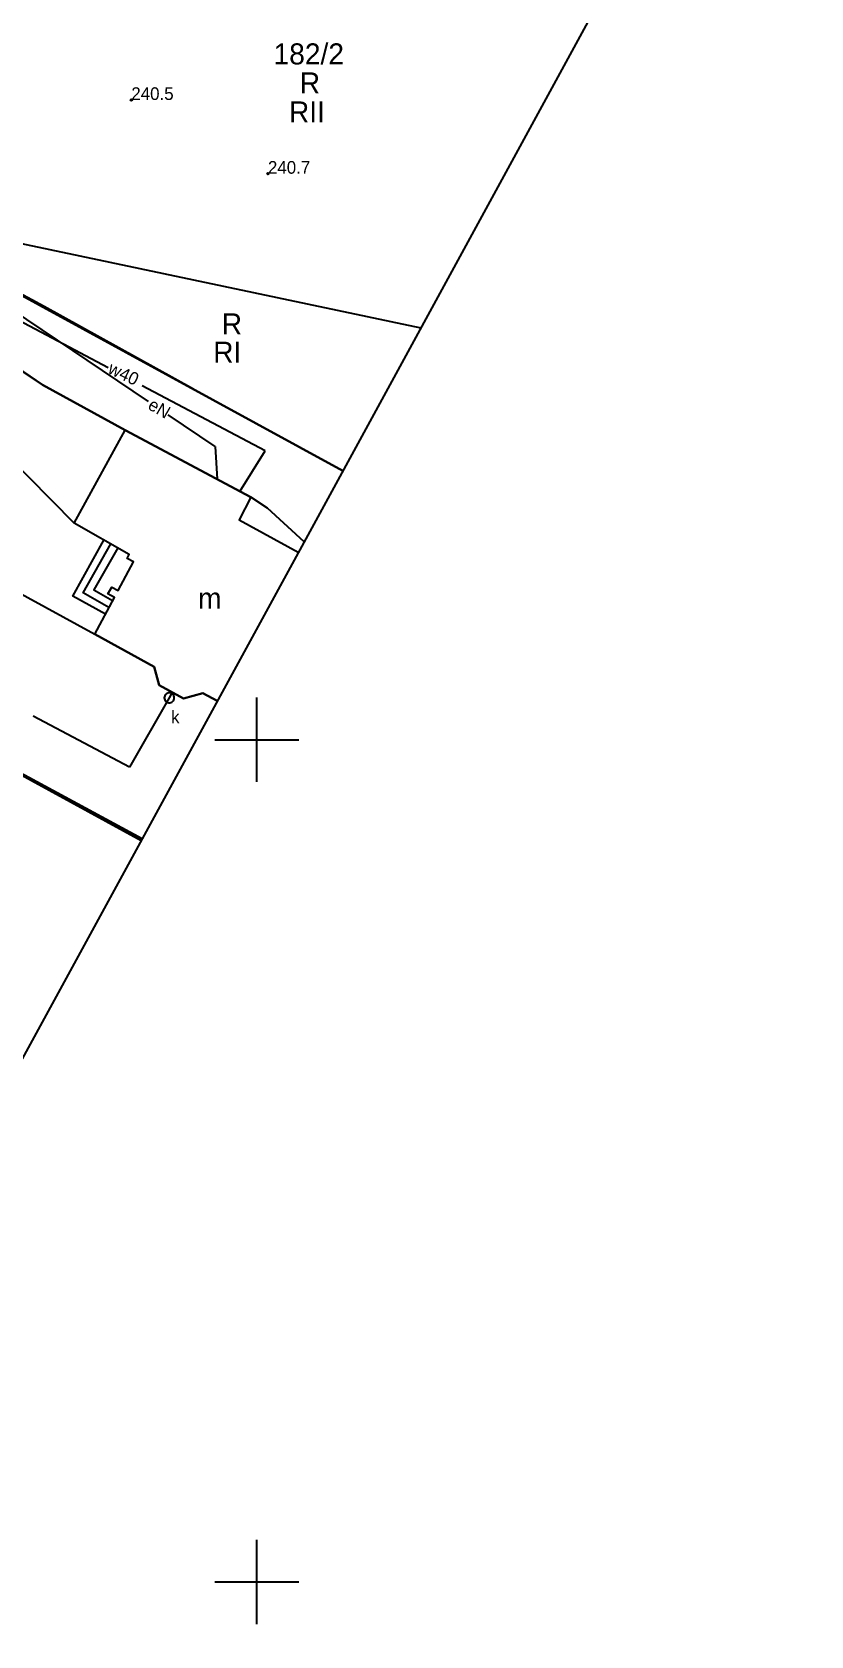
# Model space of a CAD drawing. Extents: x 7449598 to 7450455, y 5563374 to 5564952.
# Drawn here: x 7450036.7 to 7450082.9, y 5564096.8 to 5564192 of the extents above; entities that cross this region are included whole.
import ezdxf

# ---------------------------------------------------------------- set-up
doc = ezdxf.new("R2010")
doc.units = 0
for name, color, linetype in [('EBUPP_316', 7, 'Continuous'), ('EDZPD_219', 7, 'Continuous'), ('SDRPK_420', 7, 'Continuous'), ('SZOPO_902', 7, 'Continuous'), ('Warstwa 1', 7, 'Continuous'), ('Warstwa 20', 7, 'Continuous'), ('Warstwa 21', 7, 'Continuous'), ('Warstwa 24', 7, 'Continuous'), ('Warstwa 26', 7, 'Continuous'), ('Warstwa 28', 7, 'Continuous'), ('Warstwa 29', 7, 'Continuous'), ('Warstwa 3', 7, 'Continuous'), ('Warstwa 4', 7, 'Continuous'), ('Warstwa 41', 7, 'Continuous'), ('Warstwa 60', 7, 'Continuous'), ('Warstwa 8', 7, 'Continuous')]:
    doc.layers.add(name, color=color, linetype=linetype)

msp = doc.modelspace()

# ---------------------------------------------------------------- linework, layer by layer
at = {"layer": 'EBUPP_316'}
for points in [[(7450041.01, 5564157.448), (7450039.07, 5564158.53), (7450040.927, 5564161.848)], [(7450041.224, 5564157.857), (7450039.695, 5564158.71), (7450041.325, 5564161.623)], [(7450041.746, 5564161.386), (7450040.32, 5564158.89), (7450041.44, 5564158.272)]]:
    msp.add_lwpolyline(points, dxfattribs=at)
at = {"layer": 'EDZPD_219'}
for p, q in [((7450027.75, 5564180.89), (7450055.103, 5564165.966)), ((7450015.18, 5564159.28), (7450043.134, 5564144.025))]:
    msp.add_line(p, q, dxfattribs=at)
at = {"layer": 'SDRPK_420'}
for points in [[(7450025.03, 5564179.26), (7450025.85, 5564178.72), (7450027.67, 5564177.63), (7450037.27, 5564171.06), (7450042.18, 5564168.38)], [(7450027.947, 5564171.692), (7450033.69, 5564168.37), (7450039.15, 5564162.85)]]:
    msp.add_lwpolyline(points, dxfattribs=at)
at = {"layer": 'SZOPO_902'}
msp.add_lwpolyline([(7450025.75, 5564170.57), (7450018.63, 5564157.42), (7450043.196, 5564144.137)], dxfattribs=at)
at = {"layer": 'Warstwa 1'}
msp.add_lwpolyline([(7450046.24, 5564170.81), (7450037.37, 5564175.71), (7450030.48, 5564179.44), (7450029.14, 5564176.85), (7450029.93, 5564175.37)], dxfattribs=at)
for centre in [(7450042.55, 5564187.98), (7450050.66, 5564183.6)]:
    msp.add_circle(centre, 0.045, dxfattribs=at)
at = {"layer": 'Warstwa 20'}
for p, q in [((7450041.176, 5564172.071), (7450030.09, 5564177.94)), ((7450050.49, 5564167.14), (7450043.197, 5564171.001)), ((7450048.99, 5564164.74), (7450050.49, 5564167.14)), ((7450048.99, 5564164.74), (7450050.49, 5564167.14)), ((7450048.99, 5564164.74), (7450050.49, 5564167.14))]:
    msp.add_line(p, q, dxfattribs=at)
at = {"layer": 'Warstwa 21'}
for p, q in [((7450044.98, 5564152.82), (7450044.8, 5564152.48)), ((7450044.98, 5564152.82), (7450044.8, 5564152.48)), ((7450044.98, 5564152.82), (7450044.8, 5564152.48)), ((7450044.8, 5564152.48), (7450042.44, 5564148.37)), ((7450044.8, 5564152.48), (7450042.44, 5564148.37)), ((7450044.8, 5564152.48), (7450042.44, 5564148.37)), ((7450042.44, 5564148.37), (7450036.72, 5564151.392))]:
    msp.add_line(p, q, dxfattribs=at)
msp.add_lwpolyline([(7450045.1, 5564152.48), (7450045.09, 5564152.54), (7450045.07, 5564152.6), (7450045.04, 5564152.66), (7450045, 5564152.7), (7450044.95, 5564152.74), (7450044.89, 5564152.77), (7450044.83, 5564152.78), (7450044.77, 5564152.78), (7450044.71, 5564152.77), (7450044.65, 5564152.74), (7450044.6, 5564152.7), (7450044.56, 5564152.66), (7450044.53, 5564152.6), (7450044.51, 5564152.54), (7450044.5, 5564152.48), (7450044.51, 5564152.42), (7450044.53, 5564152.36), (7450044.56, 5564152.3), (7450044.6, 5564152.26), (7450044.65, 5564152.22), (7450044.71, 5564152.2), (7450044.77, 5564152.18), (7450044.83, 5564152.18), (7450044.89, 5564152.2), (7450044.95, 5564152.22), (7450045, 5564152.26), (7450045.04, 5564152.3), (7450045.07, 5564152.36), (7450045.09, 5564152.42)], close=True, dxfattribs=at)
msp.add_lwpolyline([(7450045.1, 5564152.48), (7450045.09, 5564152.54), (7450045.07, 5564152.6), (7450045.04, 5564152.66), (7450045, 5564152.7), (7450044.95, 5564152.74), (7450044.89, 5564152.77), (7450044.83, 5564152.78), (7450044.77, 5564152.78), (7450044.71, 5564152.77), (7450044.65, 5564152.74), (7450044.6, 5564152.7), (7450044.56, 5564152.66), (7450044.53, 5564152.6), (7450044.51, 5564152.54), (7450044.5, 5564152.48), (7450044.51, 5564152.42), (7450044.53, 5564152.36), (7450044.56, 5564152.3), (7450044.6, 5564152.26), (7450044.65, 5564152.22), (7450044.71, 5564152.2), (7450044.77, 5564152.18), (7450044.83, 5564152.18), (7450044.89, 5564152.2), (7450044.95, 5564152.22), (7450045, 5564152.26), (7450045.04, 5564152.3), (7450045.07, 5564152.36), (7450045.09, 5564152.42)], close=True, dxfattribs=at)
msp.add_lwpolyline([(7450045.1, 5564152.48), (7450045.09, 5564152.54), (7450045.07, 5564152.6), (7450045.04, 5564152.66), (7450045, 5564152.7), (7450044.95, 5564152.74), (7450044.89, 5564152.77), (7450044.83, 5564152.78), (7450044.77, 5564152.78), (7450044.71, 5564152.77), (7450044.65, 5564152.74), (7450044.6, 5564152.7), (7450044.56, 5564152.66), (7450044.53, 5564152.6), (7450044.51, 5564152.54), (7450044.5, 5564152.48), (7450044.51, 5564152.42), (7450044.53, 5564152.36), (7450044.56, 5564152.3), (7450044.6, 5564152.26), (7450044.65, 5564152.22), (7450044.71, 5564152.2), (7450044.77, 5564152.18), (7450044.83, 5564152.18), (7450044.89, 5564152.2), (7450044.95, 5564152.22), (7450045, 5564152.26), (7450045.04, 5564152.3), (7450045.07, 5564152.36), (7450045.09, 5564152.42)], close=True, dxfattribs=at)
at = {"layer": 'Warstwa 29'}
for p, q in [((7450027.92, 5564181.18), (7450059.728, 5564174.444)), ((7450027.75, 5564180.89), (7450055.103, 5564165.966)), ((7450055.103, 5564165.966), (7450027.75, 5564180.89)), ((7450037.27, 5564171.06), (7450026.32, 5564178.44)), ((7450042.18, 5564168.38), (7450037.27, 5564171.06)), ((7450042.18, 5564168.38), (7450049.64, 5564164.39)), ((7450049.64, 5564164.39), (7450042.18, 5564168.38)), ((7450019.94, 5564167.47), (7450040.39, 5564156.26)), ((7450050.64, 5564163.74), (7450049.64, 5564164.39)), ((7450052.805, 5564161.753), (7450050.64, 5564163.74)), ((7450015.18, 5564159.28), (7450043.134, 5564144.025)), ((7450043.134, 5564144.025), (7450015.18, 5564159.28)), ((7450043.91, 5564154.33), (7450040.39, 5564156.26)), ((7450040.39, 5564156.26), (7450043.91, 5564154.33)), ((7450044.21, 5564153.24), (7450043.91, 5564154.33)), ((7450043.91, 5564154.33), (7450044.21, 5564153.24)), ((7450045.65, 5564152.45), (7450044.21, 5564153.24)), ((7450044.21, 5564153.24), (7450045.65, 5564152.45)), ((7450046.79, 5564152.77), (7450045.65, 5564152.45)), ((7450045.65, 5564152.45), (7450046.79, 5564152.77)), ((7450047.648, 5564152.3), (7450046.79, 5564152.77)), ((7450046.79, 5564152.77), (7450047.648, 5564152.3))]:
    msp.add_line(p, q, dxfattribs=at)
at = {"layer": 'Warstwa 3'}
msp.add_lwpolyline([(7450047.648, 5564152.3), (7450046.79, 5564152.77), (7450045.65, 5564152.45), (7450044.21, 5564153.24), (7450043.91, 5564154.33), (7450040.39, 5564156.26), (7450041.55, 5564158.44), (7450041.16, 5564158.65), (7450041.4, 5564159.06), (7450041.77, 5564158.85), (7450042.67, 5564160.56), (7450042.3, 5564160.76), (7450042.43, 5564161), (7450039.15, 5564162.85), (7450042.18, 5564168.38), (7450049.64, 5564164.39), (7450048.95, 5564163.06), (7450052.461, 5564161.123)], dxfattribs=at)
at = {"layer": 'Warstwa 41'}
for p, q in [((7450043.564, 5564170.076), (7450031.33, 5564178.33)), ((7450047.53, 5564167.4), (7450044.729, 5564169.29)), ((7450047.53, 5564167.4), (7450047.64, 5564165.46)), ((7450047.53, 5564167.4), (7450047.64, 5564165.46)), ((7450047.53, 5564167.4), (7450047.64, 5564165.46))]:
    msp.add_line(p, q, dxfattribs=at)
at = {"layer": 'Warstwa 60'}
for p, q in [((7450050, 5564147.5), (7450050, 5564152.5)), ((7450047.5, 5564150), (7450052.5, 5564150)), ((7450050, 5564097.5), (7450050, 5564102.5)), ((7450047.5, 5564100), (7450052.5, 5564100))]:
    msp.add_line(p, q, dxfattribs=at)
at = {"layer": 'Warstwa 8'}
msp.add_lwpolyline([(7450242.249, 5564757.195), (7450281.761, 5564736.224), (7450381.947, 5564923.763), (7450454.953, 5564884.917), (7450405.405, 5564791.854), (7450392.833, 5564798.548), (7450342.944, 5564703.75), (7450227.046, 5564484.373), (7450154.831, 5564348.788), (7449690.291, 5563497.193), (7449618.905, 5563522.751), (7449629.01, 5563547.14), (7449943.259, 5564118.2), (7449916.282, 5564132.943), (7449953.147, 5564197.693), (7449979.298, 5564183.674), (7450084.831, 5564375.475), (7450052.492, 5564392.854)], close=True, dxfattribs=at)

# ---------------------------------------------------------------- texts
at = {"layer": 'Warstwa 1'}
for s, p in [('240.5', (7450042.55, 5564187.98)), ('240.7', (7450050.66, 5564183.6))]:
    msp.add_text(s, height=0.75, dxfattribs=at).set_placement(p)
at = {"layer": 'Warstwa 20'}
msp.add_text('w40', height=0.75, rotation=334.92534, dxfattribs=at).set_placement((7450041.101, 5564171.78))
at = {"layer": 'Warstwa 21'}
msp.add_text('k', height=0.75, dxfattribs=at).set_placement((7450044.91, 5564150.975))
at = {"layer": 'Warstwa 24'}
msp.add_text('182/2', height=1.25, dxfattribs=at).set_placement((7450050.991, 5564190.088))
at = {"layer": 'Warstwa 26'}
for s, p in [('RII', (7450051.905, 5564186.642)), ('RI', (7450047.41, 5564172.379))]:
    msp.add_text(s, height=1.25, dxfattribs=at).set_placement(p)
at = {"layer": 'Warstwa 28'}
for p in [(7450052.548, 5564188.365), (7450047.916, 5564174.059)]:
    msp.add_text('R', height=1.25, dxfattribs=at).set_placement(p)
at = {"layer": 'Warstwa 4'}
msp.add_text('m', height=1.25, dxfattribs=at).set_placement((7450046.51, 5564157.77))
at = {"layer": 'Warstwa 41'}
msp.add_text('eN', height=0.75, rotation=329.98129, dxfattribs=at).set_placement((7450043.473, 5564169.67))

doc.saveas('drawing.dxf')
